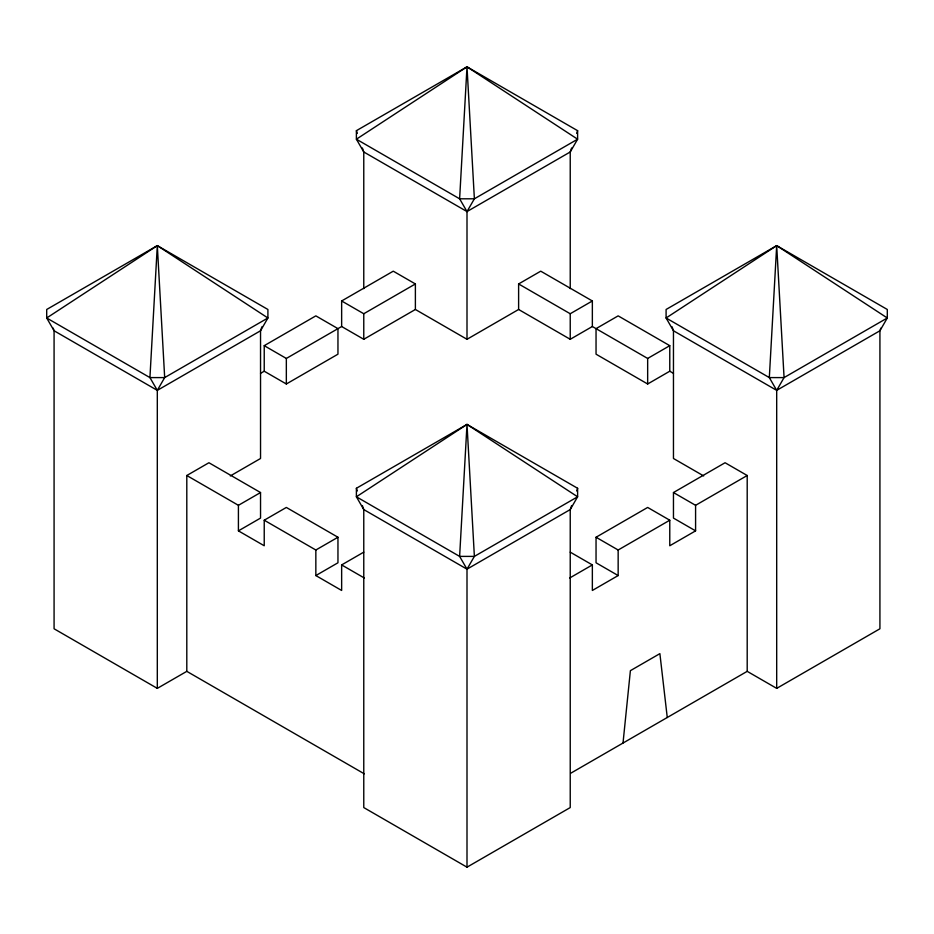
<?xml version="1.0" encoding="UTF-8"?>
<svg xmlns="http://www.w3.org/2000/svg" width="934" height="934" viewBox="0 0 934 934"><rect width="100%" height="100%" fill="white"/><g stroke="black" fill="none" stroke-linecap="round" stroke-linejoin="round"><path stroke-width="1.4" d="M623.013 743.044L630.392 670.67L659.883 653.637L667.261 717.499M261.917 326.783L260.539 330.764L260.539 458.489L230.324 475.931M571.62 147.981L570.23 151.973L570.23 288.618M576.687 133.34L577.609 130.678L467 66.828L356.391 130.678L356.391 139.201L363.77 151.973L363.77 288.618M571.62 505.574L570.23 509.567L570.23 807.571L467 867.172L363.77 807.571L363.77 509.567L362.38 505.574M576.687 490.945L577.609 488.284L467 424.421L356.391 488.284L356.391 496.795L363.77 509.567L467 569.168L570.23 509.567L577.609 496.795L577.609 488.284M880.844 328.114L879.921 330.764L879.921 628.78L776.691 688.37L747.2 671.348L570.662 773.27M157.309 688.37L157.309 390.365L164.676 377.593L267.906 317.992L267.906 309.481L157.309 245.63L46.7 309.481L46.7 317.992L54.079 330.764L54.079 628.78L157.309 688.37L186.8 671.348L364.307 773.831M264.229 345.673L315.844 315.867L337.956 328.64L337.956 354.184L286.341 383.991L264.229 371.218L264.229 345.673L286.341 358.446L341.646 326.515L363.77 339.287L415.385 309.481L467 339.287L467 211.574L474.379 198.802L577.609 139.201L577.609 130.678M467 569.168L474.379 556.395L577.609 496.795L467 424.421L356.391 496.795L459.621 556.395L474.379 556.395L467 424.421L459.621 556.395L467 569.168L467 867.172M776.691 688.37L776.691 390.365L784.07 377.593L887.3 317.992L887.3 309.481L776.691 245.63L666.094 309.481L666.094 317.992L673.461 330.764L673.461 458.489L703.676 475.931M157.309 390.365L260.539 330.764L267.906 317.992L157.309 245.63L46.7 317.992L149.93 377.593L164.676 377.593L157.309 245.63L149.93 377.593L157.309 390.365L54.079 330.764L53.156 328.114M467 211.574L570.23 151.973L577.609 139.201L467 66.828L356.391 139.201L459.621 198.802L474.379 198.802L467 66.828L459.621 198.802L467 211.574L363.77 151.973L362.38 147.981M341.646 326.515L341.646 300.97L393.261 271.175L415.385 283.948L415.385 309.481M260.539 373.343L264.229 371.218M341.646 300.97L363.77 313.742L415.385 283.948M186.8 475.511L208.924 462.739L260.539 492.545L260.539 518.09L238.415 530.862L238.415 505.317L186.8 475.511L186.8 671.348M518.615 309.481L518.615 283.948L540.739 271.175L592.354 300.97L592.354 326.515L570.23 339.287L518.615 309.481L467 339.287M238.415 505.317L260.539 492.545M518.615 283.948L570.23 313.742L592.354 300.97M264.229 520.215L286.341 507.442L337.956 537.248L337.956 562.782L315.844 575.554L315.844 550.009L264.229 520.215L264.229 545.76L238.415 530.862M315.844 550.009L337.956 537.248M592.354 326.515L647.659 358.446L669.771 345.673L669.771 371.218L647.659 383.991L596.044 354.184L596.044 328.64L618.156 315.867L669.771 345.673M315.844 575.554L341.646 590.463L341.646 564.918L363.77 552.146M776.691 390.365L879.921 330.764L887.3 317.992L776.691 245.63L666.094 317.992L769.324 377.593L784.07 377.593L776.691 245.63L769.324 377.593L776.691 390.365L673.461 330.764L672.083 326.783M669.771 520.215L618.156 550.009L618.156 575.554L596.044 562.782L596.044 537.248L647.659 507.442L669.771 520.215L669.771 545.76L695.585 530.862L695.585 505.317L747.2 475.511L747.2 671.348M695.585 530.862L673.461 518.09L673.461 492.545L725.076 462.739L747.2 475.511M569.693 577.994L592.354 564.918L592.354 590.463L618.156 575.554M669.771 371.218L673.461 373.343M673.461 492.545L695.585 505.317M596.044 537.248L618.156 550.009M570.23 552.146L592.354 564.918M341.646 564.918L364.307 577.994M356.391 130.678L357.313 133.34M356.391 488.284L357.313 490.945M647.659 358.446L647.659 383.991M570.23 313.742L570.23 339.287M363.77 313.742L363.77 339.287M286.341 358.446L286.341 383.991"/></g></svg>
